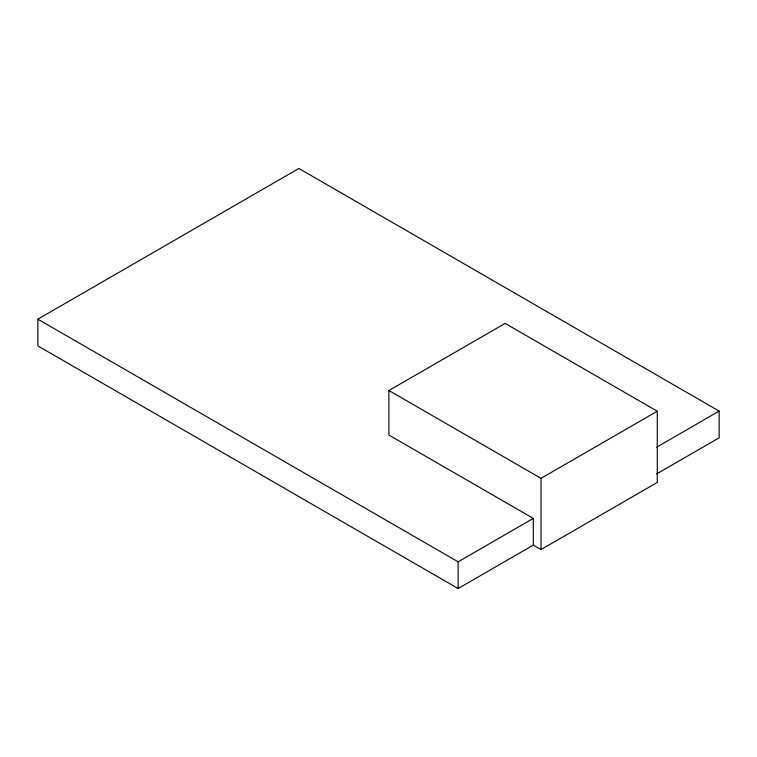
<?xml version="1.0" encoding="UTF-8"?>
<svg xmlns="http://www.w3.org/2000/svg" width="757" height="757" viewBox="0 0 757 757"><rect width="100%" height="100%" fill="white"/><g stroke="black" fill="none" stroke-linecap="round" stroke-linejoin="round"><path stroke-width="1.14" d="M533.307 545.125L533.307 518.403L388.909 435.038L388.909 390.517L505.156 323.4L657.265 411.221L657.265 482.455L541.018 549.573L533.307 545.125L458.117 588.53L37.85 345.892L37.85 319.18L298.883 168.47L719.15 411.108L719.15 437.82L656.716 473.873M388.909 390.517L541.018 478.339L657.265 411.221M37.85 319.18L458.117 561.817L533.307 518.403M656.716 447.16L719.15 411.108M541.018 478.339L541.018 549.573M458.117 561.817L458.117 588.53"/></g></svg>
